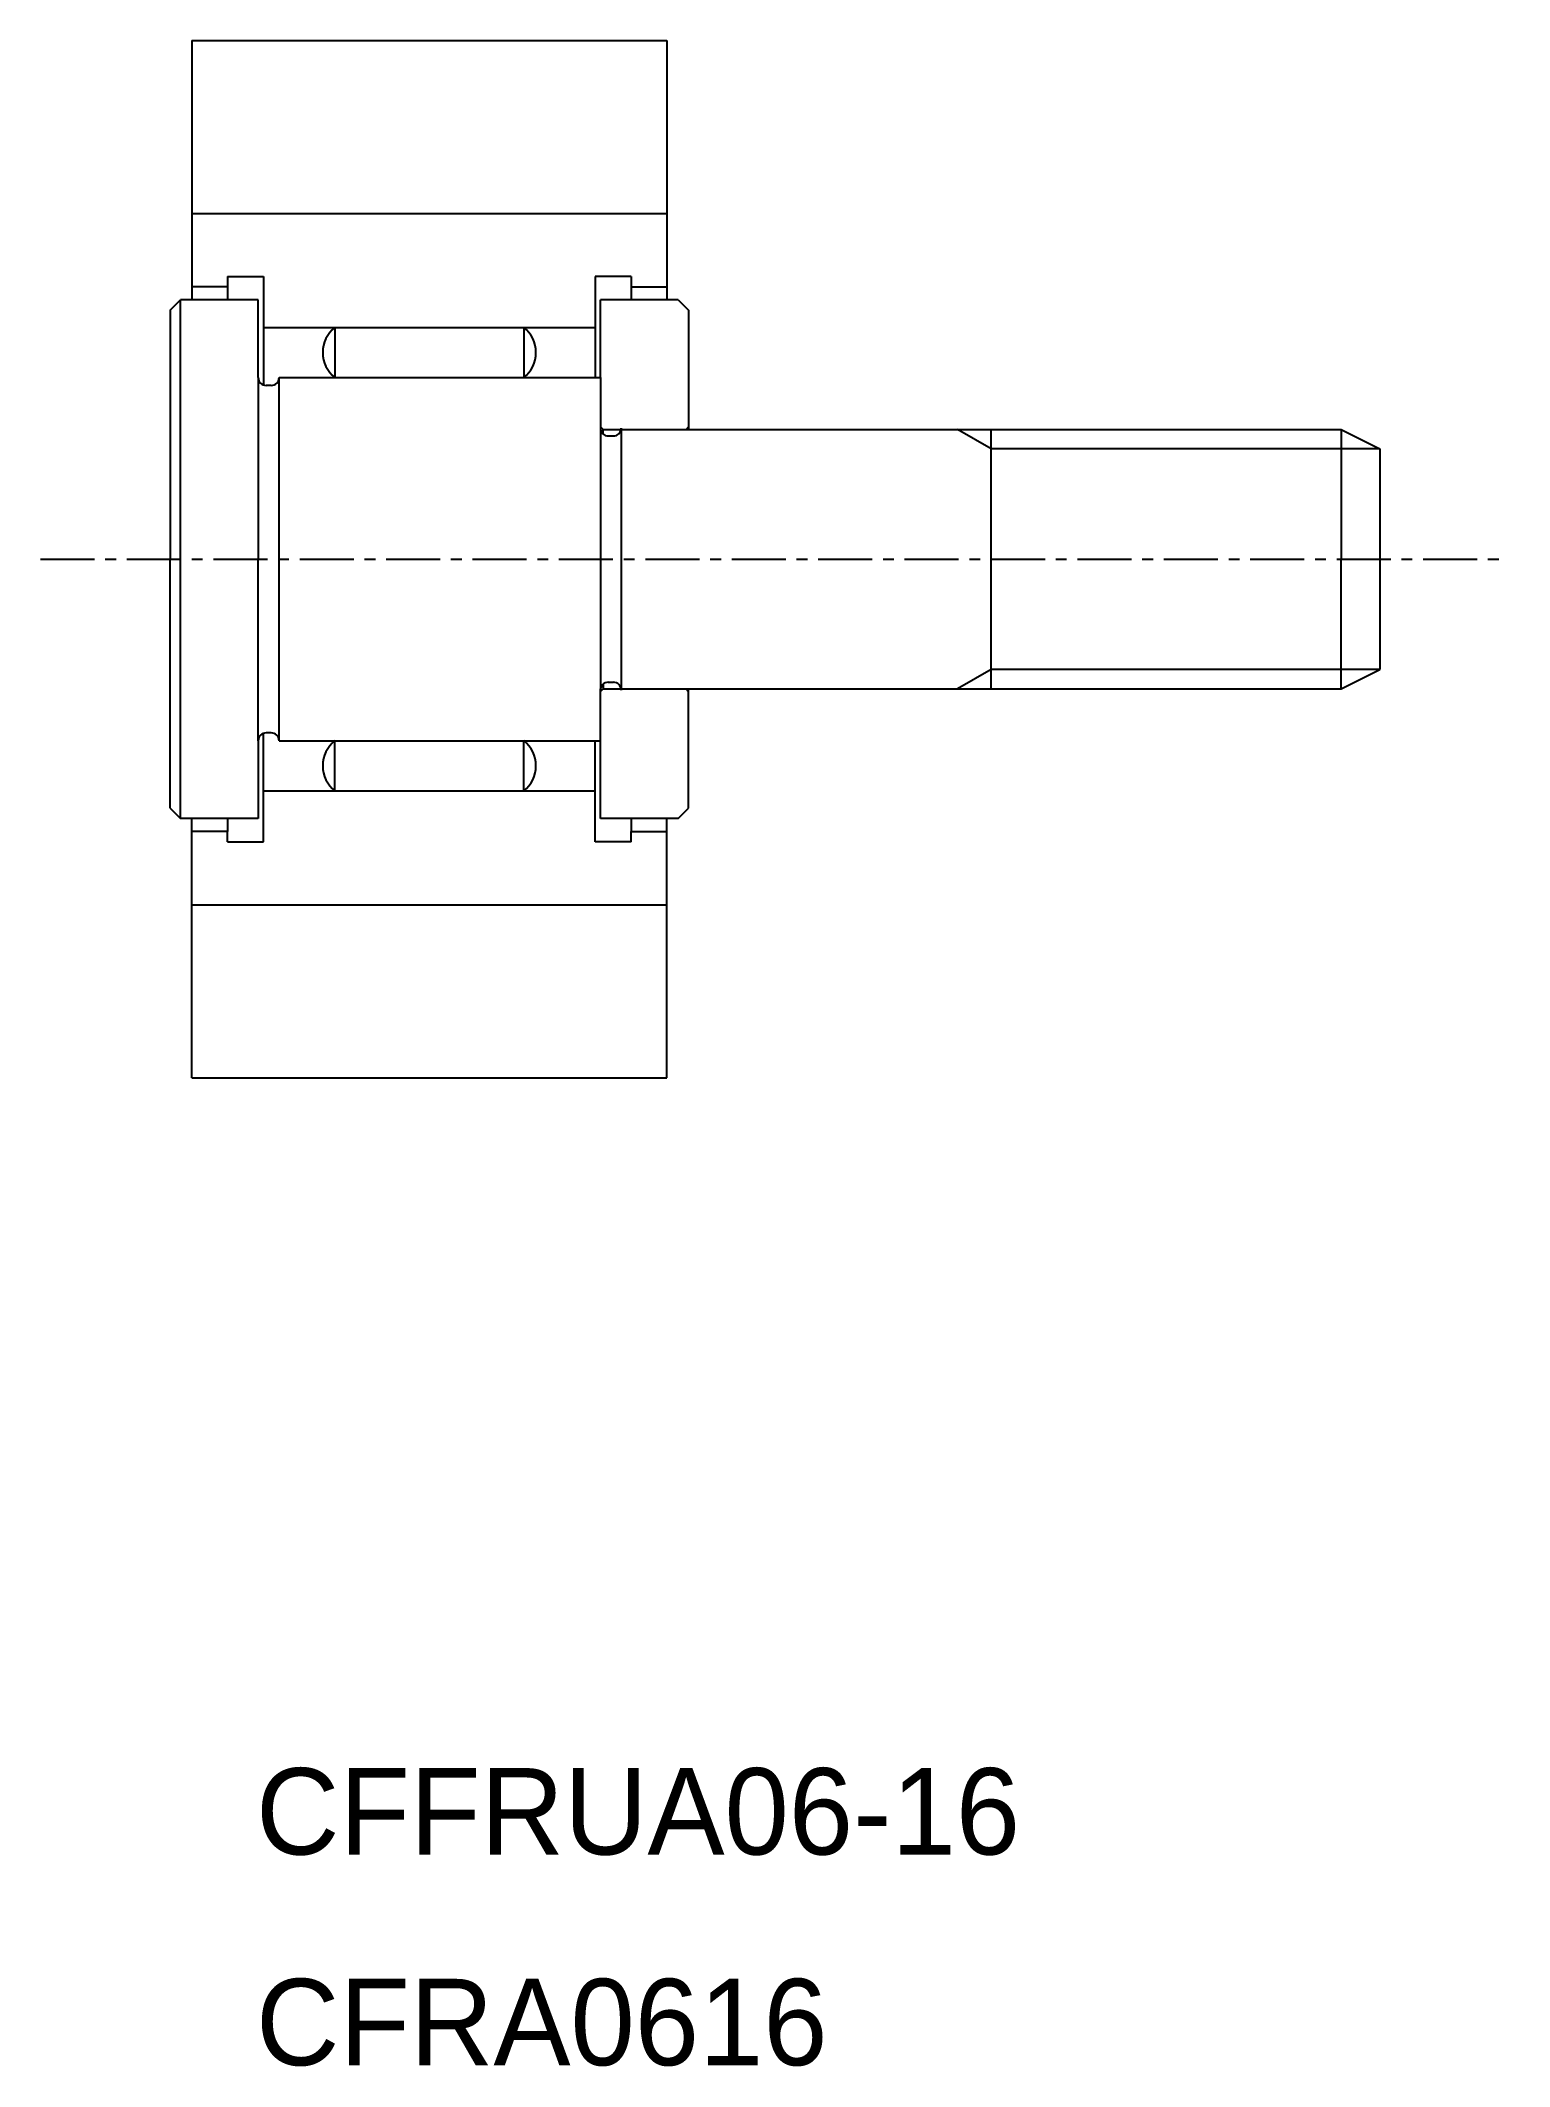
# Model space of a CAD drawing. Extents: x 164 to 198, y 90.2 to 137.1.
import ezdxf

# ---------------------------------------------------------------- set-up
doc = ezdxf.new("R2010")
doc.units = 0
doc.linetypes.add('CENTER', pattern=[2, 1.25, -0.25, 0.25, -0.25])
doc.layers.get('0').update_dxf_attribs({"linetype": 'CONTINUOUS'})
doc.layers.add('CENTER', color=1, linetype='CENTER')

msp = doc.modelspace()

# ---------------------------------------------------------------- linework, layer by layer
for p, q in [((167.524, 137.093), (167.524, 131.093)), ((167.524, 137.093), (178.524, 137.093)), ((178.524, 137.093), (178.524, 131.093)), ((167.524, 133.093), (178.524, 133.093)), ((168.354, 131.393), (167.524, 131.393)), ((168.354, 131.633), (169.184, 131.633)), ((168.354, 131.633), (168.354, 131.393)), ((168.354, 131.393), (168.354, 131.093)), ((169.184, 131.633), (169.184, 130.253)), ((177.694, 131.633), (176.864, 131.633)), ((176.864, 131.633), (176.864, 129.428)), ((177.694, 131.633), (177.694, 131.393)), ((177.694, 131.393), (178.524, 131.393)), ((177.694, 131.393), (177.694, 131.093)), ((167.024, 130.853), (167.264, 131.093)), ((167.024, 130.853), (167.024, 125.093)), ((167.264, 119.093), (167.264, 131.093)), ((169.064, 131.093), (167.264, 131.093)), ((169.064, 129.293), (169.064, 131.093)), ((178.784, 131.093), (176.984, 131.093)), ((176.984, 129.293), (176.984, 131.093)), ((178.784, 131.093), (179.024, 130.853)), ((179.024, 130.853), (179.024, 128.093)), ((169.184, 130.453), (169.339, 130.453)), ((169.339, 130.453), (176.709, 130.453)), ((170.839, 130.453), (170.839, 129.293)), ((175.209, 130.453), (175.209, 129.293)), ((176.709, 130.453), (176.864, 130.453)), ((176.864, 130.453), (176.864, 130.319)), ((169.184, 130.253), (169.184, 129.428)), ((169.184, 129.428), (169.184, 129.124)), ((176.864, 129.428), (176.864, 129.293)), ((169.064, 129.293), (169.064, 125.093)), ((169.364, 129.113), (169.244, 129.113)), ((169.544, 129.293), (176.709, 129.293)), ((169.544, 120.893), (169.544, 129.293)), ((176.709, 129.293), (176.984, 129.293)), ((176.984, 129.293), (176.984, 128.123)), ((177.044, 128.093), (176.984, 128.153)), ((176.984, 128.123), (176.984, 122.063)), ((177.044, 127.989), (177.044, 128.093)), ((177.044, 128.093), (177.461, 128.093)), ((177.464, 128.123), (177.464, 122.063)), ((177.464, 128.123), (177.464, 128.093)), ((177.464, 128.093), (194.124, 128.093)), ((178.964, 128.093), (179.024, 128.153)), ((186.024, 122.093), (186.024, 128.093)), ((194.124, 128.093), (194.124, 125.093)), ((194.124, 128.093), (195.024, 127.643)), ((177.164, 127.943), (177.284, 127.943)), ((195.024, 127.643), (195.024, 122.543)), ((167.024, 119.333), (167.024, 125.093)), ((169.064, 120.893), (169.064, 125.093)), ((194.124, 122.093), (194.124, 125.093)), ((194.124, 122.093), (195.024, 122.543)), ((176.984, 120.893), (176.984, 122.093)), ((177.044, 122.093), (176.984, 122.033)), ((176.984, 122.093), (176.984, 122.063)), ((177.044, 122.198), (177.044, 122.093)), ((177.044, 122.093), (177.461, 122.093)), ((177.164, 122.243), (177.284, 122.243)), ((177.464, 122.093), (194.124, 122.093)), ((177.464, 122.063), (177.464, 122.093)), ((178.964, 122.093), (179.024, 122.033)), ((179.024, 119.333), (179.024, 122.093)), ((169.184, 120.068), (169.184, 121.063)), ((169.364, 121.073), (169.244, 121.073)), ((169.064, 120.893), (169.064, 119.093)), ((169.544, 120.893), (176.709, 120.893)), ((170.839, 119.733), (170.839, 120.893)), ((175.209, 119.733), (175.209, 120.893)), ((176.709, 120.893), (176.984, 120.893)), ((176.864, 120.759), (176.864, 120.893)), ((176.864, 118.553), (176.864, 120.759)), ((176.984, 119.093), (176.984, 120.893)), ((169.184, 119.933), (169.184, 120.068)), ((176.864, 119.933), (176.864, 120.068)), ((169.184, 118.553), (169.184, 119.933)), ((169.184, 119.733), (169.339, 119.733)), ((169.339, 119.733), (176.709, 119.733)), ((176.709, 119.733), (176.864, 119.733)), ((176.864, 119.733), (176.864, 119.868)), ((167.024, 119.333), (167.264, 119.093)), ((169.064, 119.093), (167.264, 119.093)), ((167.524, 113.093), (167.524, 119.093)), ((168.354, 119.093), (168.354, 118.793)), ((178.784, 119.093), (176.984, 119.093)), ((177.694, 119.093), (177.694, 118.793)), ((178.524, 113.093), (178.524, 119.093)), ((178.784, 119.093), (179.024, 119.333)), ((168.354, 118.793), (167.524, 118.793)), ((168.354, 118.553), (168.354, 118.793)), ((177.694, 118.553), (177.694, 118.793)), ((177.694, 118.793), (178.524, 118.793)), ((168.354, 118.553), (169.184, 118.553)), ((177.694, 118.553), (176.864, 118.553)), ((167.524, 117.093), (178.524, 117.093)), ((167.524, 113.093), (178.524, 113.093))]:
    msp.add_line(p, q)
at = {"color": 3}
for p, q in [((186.024, 127.643), (185.244, 128.093)), ((195.024, 127.643), (186.024, 127.643)), ((186.024, 122.543), (185.244, 122.093)), ((195.024, 122.543), (186.024, 122.543))]:
    msp.add_line(p, q, dxfattribs=at)
for centre, radius, start, end in [((171.295, 129.873), 0.738, 128.1719, 231.8281), ((174.753, 129.873), 0.738, 308.1719, 51.8281), ((169.244, 129.293), 0.18, 180, 270), ((169.364, 129.293), 0.18, 270, 0), ((177.164, 128.123), 0.18, 180, 270), ((177.284, 128.123), 0.18, 270, 0), ((177.164, 122.063), 0.18, 90, 180), ((177.284, 122.063), 0.18, 0, 90), ((169.244, 120.893), 0.18, 90, 180), ((169.364, 120.893), 0.18, 0, 90), ((171.295, 120.313), 0.738, 128.1719, 231.8281), ((174.753, 120.313), 0.738, 308.1719, 51.8281)]:
    msp.add_arc(centre, radius, start, end)
at = {"layer": 'CENTER', "color": 1, "linetype": 'CENTER'}
msp.add_line((164.024, 125.093), (198.024, 125.093), dxfattribs=at)

# ---------------------------------------------------------------- texts
for s, p in [('CFFRUA06-16', (169.011, 95.12)), ('CFRA0616', (169.011, 90.244))]:
    msp.add_text(s, height=2).set_placement(p)

doc.saveas('drawing.dxf')
